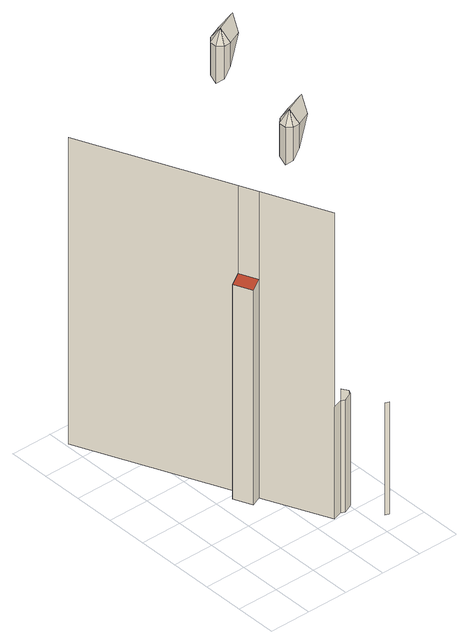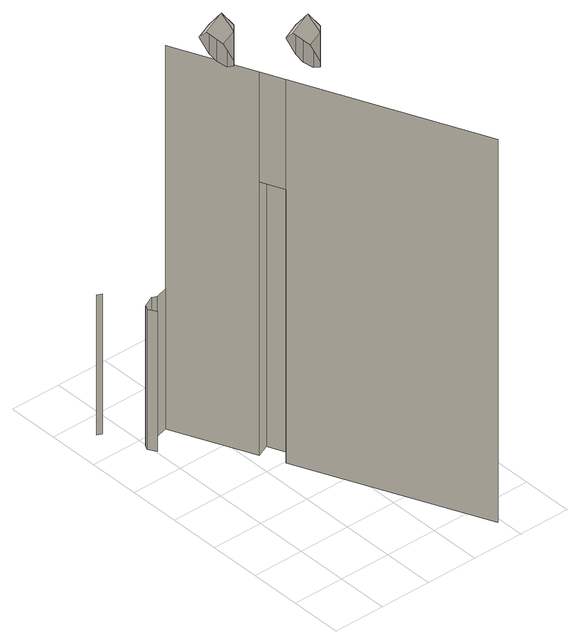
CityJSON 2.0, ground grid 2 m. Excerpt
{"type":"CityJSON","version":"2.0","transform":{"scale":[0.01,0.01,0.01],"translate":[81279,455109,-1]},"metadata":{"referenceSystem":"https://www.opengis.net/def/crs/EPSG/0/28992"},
"CityObjects":{
"building1":{"type":"Building","attributes":{"Volume":104797.07,"Dakoppervlakte":8542.52,"Muuroppervlakte":13883.88,"Vloeroppervlakte":5073.26,"hoogte_Z_max_in_m_NAP":34.28,"GEB_DOEL":"kantoorfunctie - kantoorfunctie,woonfunctie","yearOfConstruction":1620,"measuredHeight":34.75},"children":["building1-1","building1-2"],"geometry":[{"type":"MultiSurface","lod":"2","boundaries":[[[0,1,2,3]],[[4,5,6,7,8]],[[9,5,2,1]],[[3,2,5,4]],[[10,9,1,0]],[[9,11,6,5]],[[12,13,14,11,9,10]],[[15,16,13,12]],[[17,18,16,15]],[[19,20,21,22]],[[23,24,18,17]],[[22,21,25,26]],[[26,27,22]],[[22,27,19]],[[20,19,28,29]],[[30,27,26]],[[19,27,28]],[[26,25,31,30]],[[32,33,24,23]],[[34,35,33,32]],[[36,37,38,39]],[[40,30,31]],[[29,28,41]],[[42,43,44,45]],[[45,44,46,47]],[[48,27,30,40]],[[47,49,45]],[[45,49,42]],[[41,28,27,48]],[[43,42,50,51]],[[52,49,47]],[[42,49,50]],[[47,46,53,52]],[[54,52,53]],[[51,50,55]],[[56,49,52,54]],[[55,50,49,56]]],"semantics":{"surfaces":[{"type":"WallSurface"},{"type":"RoofSurface"}],"values":[0,0,1,0,0,0,0,0,0,null,0,null,null,null,null,null,null,null,0,0,0,null,null,null,null,null,null,null,null,null,null,null,null,null,null,null,null]}}]},
"building1-1":{"type":"BuildingInstallation","parents":["building1"],"geometry":[{"type":"MultiSurface","lod":"2","boundaries":[[[26,27,22]],[[30,27,26]],[[22,27,19]],[[41,28,27,48]],[[48,27,30,40]],[[19,27,28]],[[22,21,25,26]],[[26,25,31,30]],[[19,20,21,22]],[[20,19,28,29]],[[29,28,41]],[[40,30,31]]],"semantics":{"surfaces":[{"type":"RoofSurface"},{"type":"WallSurface"}],"values":[0,0,0,0,0,0,1,1,1,1,1,1]}}]},
"building1-2":{"type":"BuildingInstallation","parents":["building1"],"geometry":[{"type":"MultiSurface","lod":"2","boundaries":[[[47,49,45]],[[52,49,47]],[[45,49,42]],[[55,50,49,56]],[[56,49,52,54]],[[42,49,50]],[[45,44,46,47]],[[47,46,53,52]],[[42,43,44,45]],[[43,42,50,51]],[[51,50,55]],[[54,52,53]]],"semantics":{"surfaces":[{"type":"RoofSurface"},{"type":"WallSurface"}],"values":[0,0,0,0,0,0,1,1,1,1,1,1]}}]}
},
"vertices":[
[310,494,53],[310,494,1146],[272,582,1146],[272,582,53],[321,603,53],[321,603,1166],[321,603,1613],[15,1303,1613],[15,1303,53],[359,516,1166],[359,516,53],[359,516,1613],[495,205,53],[495,205,623],[495,205,1613],[541,220,53],[541,220,623],[560,212,53],[560,212,623],[490,539,1882],[490,539,1716],[489,503,1692],[489,503,1882],[606,233,53],[606,233,623],[515,481,1715],[515,481,1882],[530,523,1942],[513,564,1882],[513,564,1764],[548,482,1882],[548,482,1764],[613,252,53],[613,252,623],[596,282,53],[596,282,623],[668,92,53],[668,92,623],[686,83,623],[686,83,53],[618,513,1882],[583,594,1882],[461,934,2087],[461,934,1921],[460,898,1897],[460,898,2087],[486,876,1920],[486,876,2087],[635,569,1942],[501,918,2147],[484,959,2087],[484,959,1969],[519,877,2087],[519,877,1969],[589,908,2087],[553,989,2087],[606,964,2147]
]}
